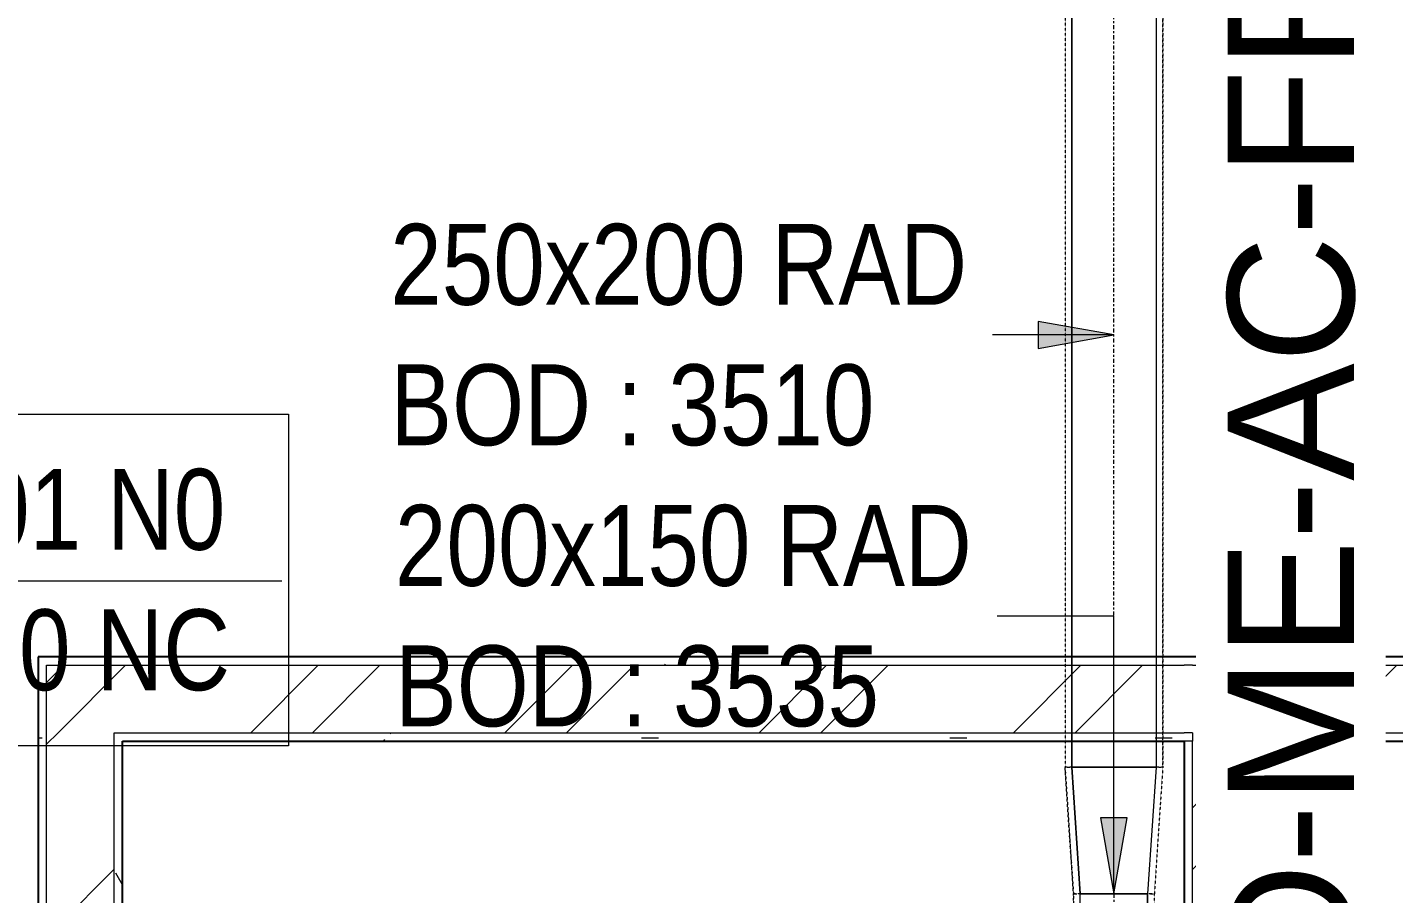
# Model space of a CAD drawing. Header units: inches. Extents: x -83664 to 20107, y -47222 to 19398.
# Drawn here: x 10370 to 14424, y -15092 to -12521 of the extents above; entities that cross this region are included whole.
import ezdxf

# ---------------------------------------------------------------- set-up
doc = ezdxf.new("R2010")
doc.units = ezdxf.units.IN
doc.header["$MEASUREMENT"] = 0
doc.linetypes.add('Center', pattern=[29.999999, 12, -6, 6, -6])
doc.linetypes.add('Hidden 0_50', pattern=[1.0584, 0.5292, -0.5292])
for name, color, linetype, lineweight, true_color in [('A-DETL', 7, 'Continuous', 18, 0x00a600), ('G-ANNO-SYMB', 7, 'Continuous', 9, 0x0091c9), ('M-HVAC-DUCT', 7, 'Continuous', 9, 0xffe97f)]:
    doc.layers.add(name, color=color, linetype=linetype, lineweight=lineweight, true_color=true_color)
for name, color, linetype, lineweight in [('A-WALL', 7, 'Continuous', 9), ('A-WALL-PATT', 7, 'Continuous', 25), ('G-ANNO-TEXT', 7, 'Continuous', 9), ('M-HVAC-DUCT-CNTR', 7, 'Center', 9), ('M-HVAC-DUCT-IDEN', 7, 'Continuous', 18)]:
    doc.layers.add(name, color=color, linetype=linetype, lineweight=lineweight)
doc.styles.add('Arial Narrow_21', font='ARIALN.TTF', dxfattribs={"height": 240})
doc.styles.add('Arial_11', font='arial.ttf', dxfattribs={"height": 375})
pattern_1 = [(0, (0, 0), (1219.2, 304.8), [50.292, -864.108, 50.292, -864.108, -4876.8]), (0, (0, 0), (1219.2, 304.8), [-1828.8, 50.292, -1778.508, 50.292, -864.108, -2133.6]), (0, (0, 0), (1219.2, 304.8), [-4572, 50.292, -559.308, 50.292, -1473.708]), (120, (457.2, 152.4), (-873.56454, 903.45817), [50.292, -864.108, 50.292, -864.108, -4876.8]), (120, (457.2, 152.4), (-873.56454, 903.45817), [-1828.8, 50.292, -1778.508, 50.292, -864.108, -2133.6]), (120, (457.2, 152.4), (-873.56454, 903.45817), [-4572, 50.292, -559.308, 50.292, -1473.708]), (240, (609.6, 762), (-345.63546, -1208.25817), [50.292, -864.108, 50.292, -864.108, -4876.8]), (240, (609.6, 762), (-345.63546, -1208.25817), [-1828.8, 50.292, -1778.508, 50.292, -864.108, -2133.6]), (240, (609.6, 762), (-345.63546, -1208.25817), [-4572, 50.292, -559.308, 50.292, -1473.708])]
pattern_2 = [(45, (0, 0), (-377.1708, 377.1708), []), (45, (0, 571.5), (-377.1708, 377.1708), [])]

# ---------------------------------------------------------------- blocks, each defined once
blk = doc.blocks.new('M_Rectangular Transition - Length - Standard-7399478-FIRST FLOOR AC CONDITIONING LAYOUT - PART A')
at = {"layer": 'M-HVAC-DUCT', "color": 6, "true_color": 0xff00ff}
for p, q in [((0, 125), (0, -125)), ((0, 125), (375, 100)), ((0, 125), (375, 100)), ((0, -125), (0, 125)), ((375, -100), (375, 100)), ((375, 100), (375, -100)), ((0, -125), (375, -100)), ((375, -100), (0, -125))]:
    blk.add_line(p, q, dxfattribs=at)
blk = doc.blocks.new('TEMW-SMBZ-HO-BM-HVAC-00002_rvt-1-FIRST FLOOR AC CONDITIONING LAYOUT - PART A')
at = {"layer": 'M-HVAC-DUCT', "color": 6, "linetype": 'Hidden 0_50', "true_color": 0xff00ff}
for p, q in [((164905.8, 86570), (164905.8, 83655)), ((164905.8, 86570), (164905.8, 83655)), ((165195.8, 83655), (165195.8, 86570)), ((165195.8, 86570), (165195.8, 83655)), ((165195.8, 83655), (164905.8, 83655)), ((164905.8, 83655), (165195.8, 83655)), ((164905.8, 83655), (164930.8, 83280)), ((164930.8, 83280), (164905.8, 83655)), ((165195.8, 83655), (164905.8, 83655)), ((164905.8, 83655), (165195.8, 83655)), ((165195.8, 83655), (165170.8, 83280)), ((165195.8, 83655), (165170.8, 83280)), ((164930.8, 83280), (165170.8, 83280)), ((165170.8, 83280), (164930.8, 83280)), ((164930.8, 83280), (164930.8, 81714.5)), ((164930.8, 81714.5), (164930.8, 83280)), ((165170.8, 81714.5), (165170.8, 83280)), ((165170.8, 81714.5), (165170.8, 83280))]:
    blk.add_line(p, q, dxfattribs=at)
at = {"layer": 'M-HVAC-DUCT', "color": 6, "true_color": 0xff00ff}
for p, q in [((164925.8, 83655), (164925.8, 86570)), ((164925.8, 86570), (164925.8, 83655)), ((165175.8, 86570), (165175.8, 83655)), ((165175.8, 86570), (165175.8, 83655)), ((164925.8, 83655), (165175.8, 83655)), ((165175.8, 83655), (164925.8, 83655)), ((165150.8, 83280), (164950.8, 83280)), ((164950.8, 83280), (165150.8, 83280)), ((164950.8, 81714.5), (164950.8, 83280)), ((164950.8, 81714.5), (164950.8, 83280)), ((165150.8, 83280), (165150.8, 81714.5)), ((165150.8, 81714.5), (165150.8, 83280))]:
    blk.add_line(p, q, dxfattribs=at)
at = {"layer": 'M-HVAC-DUCT-CNTR', "color": 6, "true_color": 0xff00ff}
for p, q in [((165050.8, 83655), (165050.8, 86570)), ((165050.8, 83280), (165050.8, 81714.5))]:
    blk.add_line(p, q, dxfattribs=at)
at = {"layer": 'M-HVAC-DUCT', "color": 6, "linetype": 'Hidden 0_50', "lineweight": 9, "true_color": 0xff00ff, "rotation": 270}
blk.add_blockref('M_Rectangular Transition - Length - Standard-7399478-FIRST FLOOR AC CONDITIONING LAYOUT - PART A', (165050.8, 83655), dxfattribs=at)
blk = doc.blocks.new('TEMW-SMBZ-HO-BM-HVAC-00002_rvt-2-FIRST FLOOR AC CONDITIONING LAYOUT - PART A')
at = {"layer": 'M-HVAC-DUCT', "color": 6, "linetype": 'Hidden 0_50', "true_color": 0xff00ff}
for p, q in [((164905.8, 86570), (164905.8, 83655)), ((164905.8, 86570), (164905.8, 83655)), ((165195.8, 83655), (165195.8, 86570)), ((165195.8, 86570), (165195.8, 83655)), ((165195.8, 83655), (164905.8, 83655)), ((164905.8, 83655), (165195.8, 83655)), ((164905.8, 83655), (164930.8, 83280)), ((164930.8, 83280), (164905.8, 83655)), ((165195.8, 83655), (164905.8, 83655)), ((164905.8, 83655), (165195.8, 83655)), ((165195.8, 83655), (165170.8, 83280)), ((165195.8, 83655), (165170.8, 83280)), ((164930.8, 83280), (165170.8, 83280)), ((165170.8, 83280), (164930.8, 83280)), ((164930.8, 83280), (164930.8, 81714.5)), ((164930.8, 81714.5), (164930.8, 83280)), ((165170.8, 81714.5), (165170.8, 83280)), ((165170.8, 81714.5), (165170.8, 83280))]:
    blk.add_line(p, q, dxfattribs=at)
at = {"layer": 'M-HVAC-DUCT', "color": 6, "true_color": 0xff00ff}
for p, q in [((164925.8, 83655), (164925.8, 86570)), ((164925.8, 86570), (164925.8, 83655)), ((165175.8, 86570), (165175.8, 83655)), ((165175.8, 86570), (165175.8, 83655)), ((164925.8, 83655), (165175.8, 83655)), ((165175.8, 83655), (164925.8, 83655)), ((165150.8, 83280), (164950.8, 83280)), ((164950.8, 83280), (165150.8, 83280)), ((164950.8, 81714.5), (164950.8, 83280)), ((164950.8, 81714.5), (164950.8, 83280)), ((165150.8, 83280), (165150.8, 81714.5)), ((165150.8, 81714.5), (165150.8, 83280))]:
    blk.add_line(p, q, dxfattribs=at)
at = {"layer": 'M-HVAC-DUCT-CNTR', "color": 6, "true_color": 0xff00ff}
for p, q in [((165050.8, 83655), (165050.8, 86570)), ((165050.8, 83280), (165050.8, 81714.5))]:
    blk.add_line(p, q, dxfattribs=at)
at = {"layer": 'M-HVAC-DUCT', "color": 6, "linetype": 'Hidden 0_50', "lineweight": 9, "true_color": 0xff00ff, "rotation": 270}
blk.add_blockref('M_Rectangular Transition - Length - Standard-7399478-FIRST FLOOR AC CONDITIONING LAYOUT - PART A', (165050.8, 83655), dxfattribs=at)
blk = doc.blocks.new('SMBZ_Hospital Arch Model_2026_01_29_rvt-1-FIRST FLOOR AC CONDITIONING LAYOUT - PART A')
at = {"layer": 'A-WALL-PATT', "lineweight": 9, "true_color": 0xbbbbbb}
h = blk.add_hatch(dxfattribs=at)
h.set_pattern_fill('FP_13', color=9, style=0, pattern_type=2)
h.set_pattern_definition(pattern_1)
h.paths.add_polyline_path([(165259.4, 83957.7), (165259.4, 83982.7), (161859.4, 83982.7), (161859.4, 83957.7), (164560.1, 83957.7)])
h = blk.add_hatch(dxfattribs=at)
h.set_pattern_fill('FP_13', color=9, style=0, pattern_type=2)
h.set_pattern_definition(pattern_1)
h.paths.add_polyline_path([(161859.4, 81832.7), (161884.4, 81832.7), (161884.4, 83957.7), (161859.4, 83957.7), (161859.4, 83732.7)])
h = blk.add_hatch(dxfattribs=at)
h.set_pattern_fill('FP_12', color=9, style=0, pattern_type=2)
h.set_pattern_definition(pattern_2)
h.paths.add_polyline_path([(165259.4, 83757.7), (165284.4, 83757.7), (165284.4, 83957.7), (161884.4, 83957.7), (161884.4, 83757.7), (164560.1, 83757.7)])
h = blk.add_hatch(dxfattribs=at)
h.set_pattern_fill('FP_12', color=9, style=0, pattern_type=2)
h.set_pattern_definition(pattern_2)
h.paths.add_polyline_path([(166384.4, 83757.7), (166384.4, 83957.7), (165284.4, 83957.7), (165284.4, 83757.7), (166359.4, 83757.7)])
h = blk.add_hatch(dxfattribs=at)
h.set_pattern_fill('FP_12', color=9, style=0, pattern_type=2)
h.set_pattern_definition(pattern_2)
h.paths.add_polyline_path([(162084.4, 81832.7), (162084.4, 83757.7), (161884.4, 83757.7), (161884.4, 81832.7)])
h = blk.add_hatch(dxfattribs=at)
h.set_pattern_fill('FP_13', color=9, style=0, pattern_type=2)
h.set_pattern_definition(pattern_1)
h.paths.add_polyline_path([(165284.4, 83732.7), (165284.4, 83757.7), (162084.4, 83757.7), (162084.4, 83732.7), (165259.4, 83732.7)])
h = blk.add_hatch(dxfattribs=at)
h.set_pattern_fill('FP_12', color=9, style=0, pattern_type=2)
h.set_pattern_definition(pattern_2)
h.paths.add_polyline_path([(165284.4, 82341.5), (165484.4, 82341.5), (165484.4, 83757.7), (165284.4, 83757.7), (165284.4, 82679.4)])
h = blk.add_hatch(dxfattribs=at)
h.set_pattern_fill('FP_13', color=9, style=0, pattern_type=2)
h.set_pattern_definition(pattern_1)
h.paths.add_polyline_path([(166609.4, 83732.7), (166609.4, 83757.7), (165484.4, 83757.7), (165484.4, 83732.7), (166359.4, 83732.7)])
h = blk.add_hatch(dxfattribs=at)
h.set_pattern_fill('FP_13', color=9, style=0, pattern_type=2)
h.set_pattern_definition(pattern_1)
h.paths.add_polyline_path([(162109.4, 81832.7), (162109.4, 83732.7), (162084.4, 83732.7), (162084.4, 81832.7)])
h = blk.add_hatch(dxfattribs=at)
h.set_pattern_fill('FP_13', color=9, style=0, pattern_type=2)
h.set_pattern_definition(pattern_1)
h.paths.add_polyline_path([(165509.4, 82341.5), (165509.4, 83732.7), (165484.4, 83732.7), (165484.4, 82341.5)])
at = {"layer": 'A-WALL', "color": 9, "lineweight": 25, "true_color": 0xbbbbbb}
for p, q in [((165259.4, 83982.7), (161859.4, 83982.7)), ((161859.4, 83982.7), (161859.4, 83957.7)), ((161859.4, 83957.7), (161859.4, 83732.7)), ((166359.4, 83982.7), (165259.4, 83982.7)), ((161859.4, 83732.7), (161859.4, 81832.7)), ((162109.4, 83732.7), (165259.4, 83732.7)), ((162109.4, 81832.7), (162109.4, 83732.7)), ((165259.4, 83732.7), (165259.4, 82341.5)), ((165509.4, 83732.7), (166359.4, 83732.7)), ((165509.4, 82341.5), (165509.4, 83732.7))]:
    blk.add_line(p, q, dxfattribs=at)
at = {"layer": 'A-WALL', "color": 9, "true_color": 0xbbbbbb}
for p, q in [((165259.4, 83982.7), (161859.4, 83982.7)), ((161859.4, 83732.7), (161859.4, 83982.7)), ((161884.4, 83957.7), (165259.4, 83957.7)), ((161884.4, 83757.7), (161884.4, 83957.7)), ((166359.4, 83982.7), (165259.4, 83982.7)), ((165284.4, 83957.7), (165259.4, 83957.7)), ((165284.4, 83957.7), (166359.4, 83957.7)), ((161884.4, 83732.7), (161884.4, 83757.7)), ((162084.4, 83757.7), (165259.4, 83757.7)), ((162084.4, 83732.7), (162084.4, 83757.7)), ((165284.4, 83757.7), (165259.4, 83757.7)), ((165284.4, 83757.7), (165284.4, 83732.7)), ((165484.4, 83757.7), (166359.4, 83757.7)), ((165484.4, 83732.7), (165484.4, 83757.7)), ((161859.4, 83732.7), (161859.4, 81832.7)), ((161884.4, 81832.7), (161884.4, 83732.7)), ((162084.4, 81832.7), (162084.4, 83732.7)), ((162109.4, 83732.7), (165259.4, 83732.7)), ((162109.4, 81832.7), (162109.4, 83732.7)), ((165284.4, 83732.7), (165259.4, 83732.7)), ((165259.4, 83732.7), (165259.4, 82341.5)), ((165284.4, 82341.5), (165284.4, 83732.7)), ((165484.4, 82341.5), (165484.4, 83732.7)), ((165509.4, 83732.7), (166359.4, 83732.7)), ((165509.4, 82341.5), (165509.4, 83732.7))]:
    blk.add_line(p, q, dxfattribs=at)

msp = doc.modelspace()

# ---------------------------------------------------------------- hatches: boundary and pattern name
at = {"layer": 'M-HVAC-DUCT-IDEN', "lineweight": 9}
for points in [[(13594.1, -13434.4), (13369.1, -13394.7), (13369.1, -13474.1)], [(13594.1, -15092.2), (13633.8, -14867.2), (13554.4, -14867.2)]]:
    msp.add_hatch(color=256, dxfattribs=at).paths.add_polyline_path(points)

# ---------------------------------------------------------------- linework, layer by layer
at = {"layer": 'A-DETL', "color": 7, "lineweight": 9}
msp.add_line((8940.7, -14164.3), (11125.7, -14164.3), dxfattribs=at)
at = {"layer": 'G-ANNO-TEXT', "flags": 128}
msp.add_lwpolyline([(8941.5, -13669.3), (11145, -13669.3), (11145, -14653.3), (8941.5, -14653.3)], close=True, dxfattribs=at)
at = {"layer": 'M-HVAC-DUCT-IDEN', "lineweight": 9}
for p, q in [((13594.1, -13434.4), (13369.1, -13394.7)), ((13369.1, -13394.7), (13369.1, -13474.1)), ((13594.1, -13434.4), (13233.6, -13434.4)), ((13369.1, -13474.1), (13594.1, -13434.4)), ((13594.1, -14268.4), (13247.5, -14268.4)), ((13594.1, -15092.2), (13594.1, -14268.4)), ((13633.8, -14867.2), (13554.4, -14867.2)), ((13554.4, -14867.2), (13594.1, -15092.2)), ((13594.1, -15092.2), (13633.8, -14867.2))]:
    msp.add_line(p, q, dxfattribs=at)

# ---------------------------------------------------------------- block references
at = {"lineweight": 5}
for name in ['SMBZ_Hospital Arch Model_2026_01_29_rvt-1-FIRST FLOOR AC CONDITIONING LAYOUT - PART A', 'TEMW-SMBZ-HO-BM-HVAC-00002_rvt-1-FIRST FLOOR AC CONDITIONING LAYOUT - PART A', 'TEMW-SMBZ-HO-BM-HVAC-00002_rvt-2-FIRST FLOOR AC CONDITIONING LAYOUT - PART A']:
    msp.add_blockref(name, (-151456.7, -98372.2), dxfattribs=at)

# ---------------------------------------------------------------- texts
at = {"layer": 'G-ANNO-TEXT', "char_height": 240, "attachment_point": 1, "style": 'Arial Narrow_21'}
for s, insert, width in [('225x225  01 N0', (9016.5, -13831.8), 2441.138), ('RD-02     20 NC', (9016.5, -14248.5), 2477.214)]:
    msp.add_mtext(s, dxfattribs=dict(at, insert=insert, width=width))
at = {"layer": 'M-HVAC-DUCT-IDEN', "lineweight": 9, "char_height": 240, "attachment_point": 1, "style": 'Arial Narrow_21'}
for s, insert, width in [('250x200 RAD', (11447.1, -13104.8), 2152.531), ('BOD : 3510', (11447.1, -13521.6), 1803.797), ('200x150 RAD', (11461, -13938.8), 2152.531), ('BOD : 3535', (11461, -14355.6), 1803.797)]:
    msp.add_mtext(s, dxfattribs=dict(at, insert=insert, width=width))

# ---------------------------------------------------------------- next in the draw order: texts
at = {"layer": 'G-ANNO-SYMB', "color": 7, "insert": (13931.5, -27921.9), "char_height": 375, "width": 20779.74, "attachment_point": 1, "rotation": 90, "style": 'Arial_11', "bg_fill": 3, "box_fill_scale": 1.25, "bg_fill_color": 256, "bg_fill_true_color": 13158600, "bg_fill_transparency": 0}
msp.add_mtext('FOR CONTINUATION REFER :TEMW-SMBZH-HO-SD-ME-AC-FF-100 B', dxfattribs=at)

doc.saveas('drawing.dxf')
